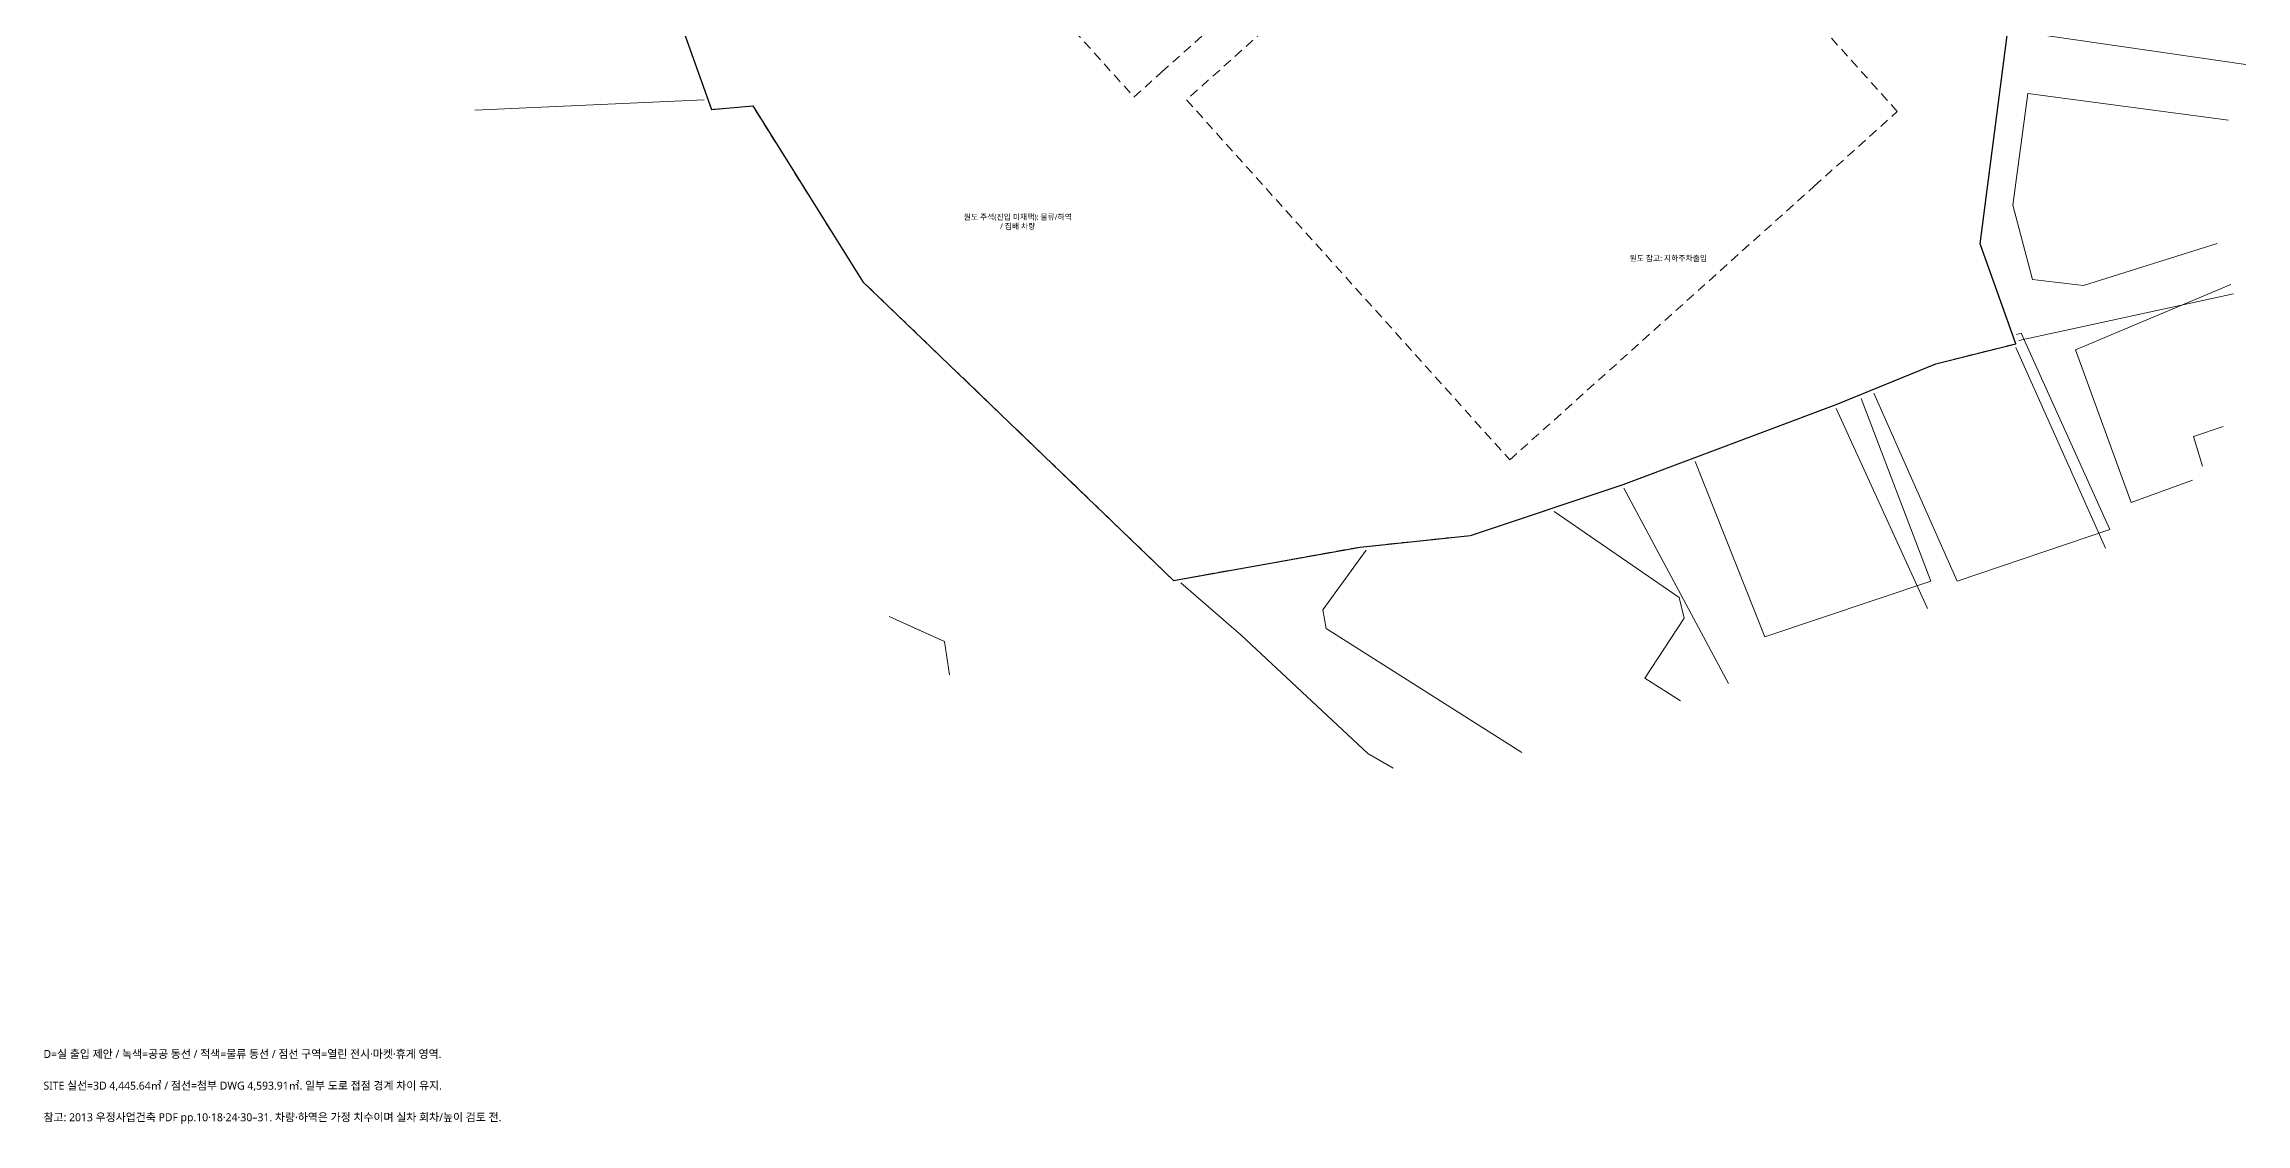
# Model space of a CAD drawing. Header units: millimetres. Extents: x -71701 to 357366, y 1091126 to 1572246.
# Drawn here: x -71694 to 46657, y 1091126 to 1149145 of the extents above; entities that cross this region are included whole.
import ezdxf

# ---------------------------------------------------------------- set-up
doc = ezdxf.new("R2010")
doc.units = ezdxf.units.MM
doc.linetypes.add('PLAN_DASH', pattern=[800, 500, -300])
for name, color, linetype, lineweight in [('M_CONTEXT', 8, 'Continuous', 9), ('M_SITE_3D', 7, 'Continuous', 25), ('M_SITE_DWG_REF', 8, 'PLAN_DASH', 13), ('M_TEXT', 7, 'Continuous', 13), ('M_VOID_ROOF', 8, 'PLAN_DASH', 13)]:
    doc.layers.add(name, color=color, linetype=linetype, lineweight=lineweight)
doc.styles.add('KOREAN', font='malgun.ttf')

msp = doc.modelspace()

# ---------------------------------------------------------------- linework, layer by layer
at = {"layer": 'M_CONTEXT'}
for points in [[(46657, 1148045), (34895, 1149750)], [(-48544, 1145593), (-36208, 1146144)], [(45112, 1138423), (37927, 1136166), (35189, 1136499), (34130, 1140494), (34924, 1146488), (45724, 1145048)], [(43775, 1125705), (40488, 1124512), (37486, 1132725), (45852, 1136230)], [(34443, 1133220), (45981, 1135723)], [(34329, 1133538), (34571, 1133613), (39340, 1123069), (31127, 1120294), (26657, 1130386)], [(39107, 1122065), (34286, 1132836)], [(25970, 1130105), (29714, 1120294), (20794, 1117298), (17046, 1126717)], [(29539, 1118816), (24634, 1129561)], [(45424, 1128597), (43845, 1128064), (44313, 1126466)], [(18842, 1114789), (13225, 1125286)], [(9476, 1124034), (16201, 1119406), (16466, 1118297), (14346, 1115078), (16256, 1113858)], [(7736, 1111075), (-2787, 1117742), (-2964, 1118741), (-633, 1121954)], [(-10600, 1120189), (-7358, 1117395), (-542, 1111025), (821, 1110242)], [(-23022, 1115254), (-23292, 1117043), (-26278, 1118383)], [(-26278, 1118383), (-24686, 1117669), (-23292, 1117043), (-23022, 1115254)]]:
    msp.add_lwpolyline(points, dxfattribs=at)
at = {"layer": 'M_SITE_3D'}
msp.add_lwpolyline([(-43619, 1167440), (-35811, 1145629), (-33604, 1145818), (-27684, 1136378), (-10980, 1120324), (-945, 1122122), (4976, 1122743), (13186, 1125484), (24629, 1129773), (29993, 1131965), (34294, 1133044), (32366, 1138406), (33835, 1149745)], dxfattribs=at)
at = {"layer": 'M_SITE_DWG_REF'}
msp.add_lwpolyline([(33835, 1149745), (32366, 1138406), (34294, 1133044), (29993, 1131965), (24629, 1129773), (13186, 1125484), (4976, 1122743), (-945, 1122122), (-10980, 1120324), (-27684, 1136378), (-33604, 1145818), (-35811, 1145629), (-43619, 1167440)], dxfattribs=at)
at = {"layer": 'M_VOID_ROOF'}
for points in [[(-31827, 1167124), (-13112, 1146296)], [(-4337, 1151492), (-10288, 1146145), (7089, 1126806), (16015, 1134826), (23454, 1141510), (27917, 1145520), (10539, 1164860)], [(-13112, 1146296), (-11625, 1147633), (-7162, 1151643)]]:
    msp.add_lwpolyline(points, dxfattribs=at)

# ---------------------------------------------------------------- texts
at = {"layer": 'M_CONTEXT', "char_height": 300, "width": 6000, "attachment_point": 5, "style": 'KOREAN'}
for s, insert in [('원도 주석(진입 미채택): 물류/하역 / 집배 차량', (-19358, 1139588)), ('원도 참고: 지하주차출입', (15608, 1137621))]:
    msp.add_mtext(s, dxfattribs=dict(at, insert=insert))
at = {"layer": 'M_TEXT', "char_height": 430, "width": 110000, "attachment_point": 1, "style": 'KOREAN'}
for s, insert in [('D=실 출입 제안 / 녹색=공공 동선 / 적색=물류 동선 / 점선 구역=열린 전시·마켓·휴게 영역.', (-71723, 1095100)), ('SITE 실선=3D 4,445.64㎡ / 점선=첨부 DWG 4,593.91㎡. 일부 도로 접점 경계 차이 유지.', (-71723, 1093400)), ('참고: 2013 우정사업건축 PDF pp.10·18·24·30–31. 차량·하역은 가정 치수이며 실차 회차/높이 검토 전.', (-71723, 1091700))]:
    msp.add_mtext(s, dxfattribs=dict(at, insert=insert))

doc.saveas('drawing.dxf')
